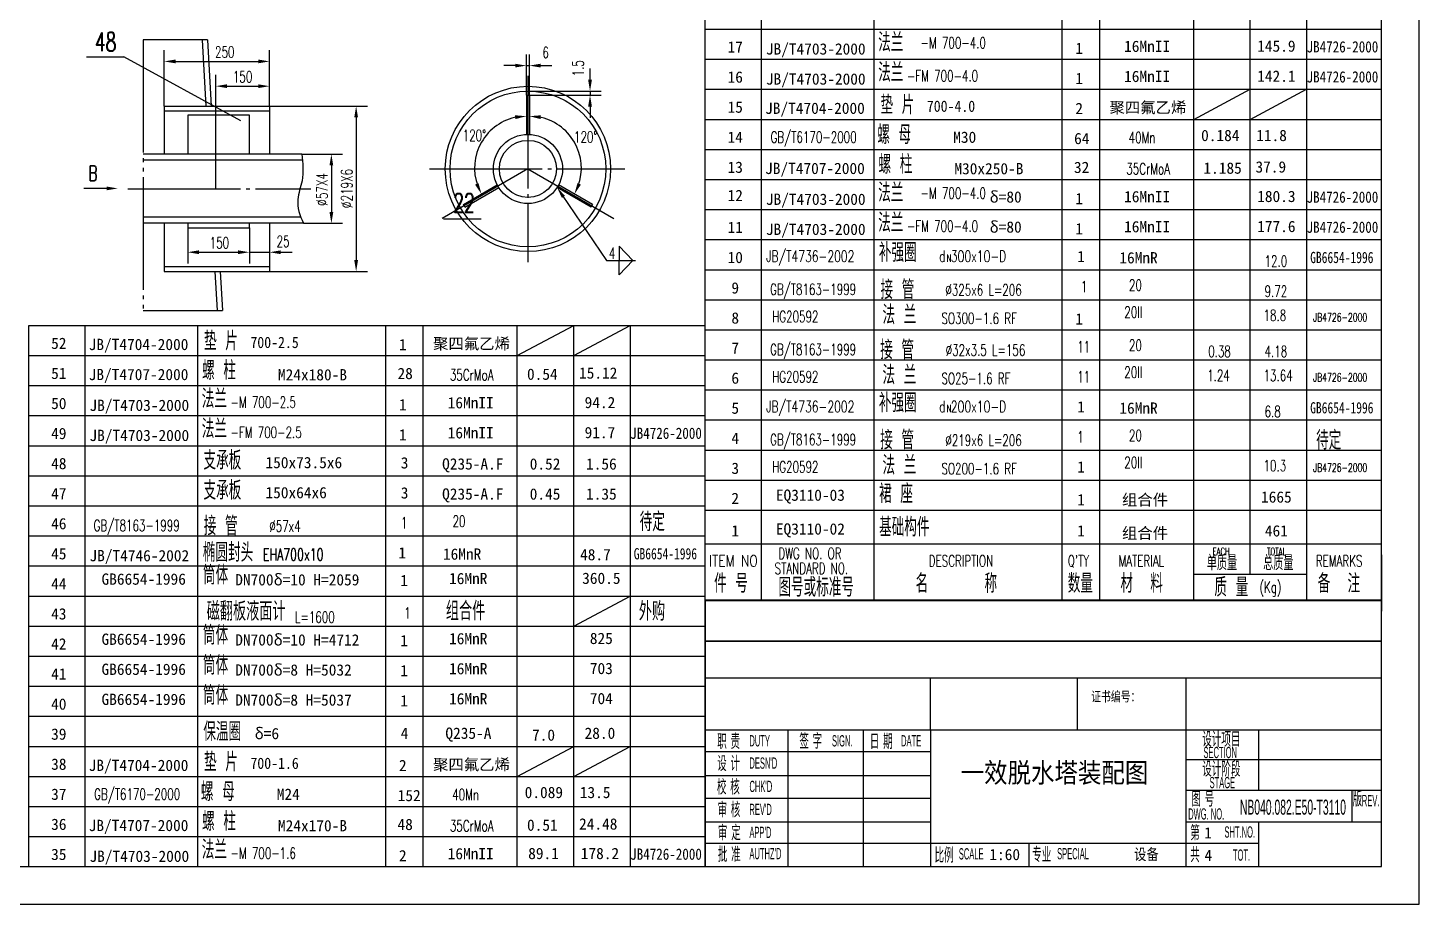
# Model space of a CAD drawing. Header units: inches. Extents: x 12 to 606, y 3 to 844.
# Drawn here: x 236.2 to 606.4, y 3.1 to 236.3 of the extents above; entities that cross this region are included whole.
import ezdxf
from ezdxf.enums import TextEntityAlignment as Align

# ---------------------------------------------------------------- set-up
doc = ezdxf.new("R2010")
doc.units = ezdxf.units.IN
doc.header["$MEASUREMENT"] = 0
for name, pattern in [('CENTER', [34, 30, -1.5, 1, -1.5]), ('DASHED', [5, 4, -1]), ('PHANTOM', [36.5, 30, -1.5, 1, -1.5, 1, -1.5])]:
    doc.linetypes.add(name, pattern=pattern)
for name, color, linetype in [('1', 7, 'Continuous'), ('2', 1, 'CENTER'), ('3', 6, 'Continuous'), ('4', 3, 'DASHED'), ('5', 2, 'PHANTOM'), ('6', 6, 'Continuous')]:
    doc.layers.add(name, color=color, linetype=linetype)
doc.layers.add('设备文字', color=2, linetype='Continuous', lineweight=13)
doc.styles.add('HZ4', font='complex', dxfattribs={"width": 0.67, "height": 4, "bigfont": 'hztxt'})
doc.styles.add('HZ5', font='complex', dxfattribs={"width": 0.67, "height": 5, "bigfont": 'hztxt'})
doc.styles.add('SEDIN', font='sedin1.shx', dxfattribs={"width": 0.67, "bigfont": 'sedin.shx'})
doc.styles.add('ST3', font='SimSun.ttf', dxfattribs={"height": 3})
doc.styles.add('SZ2', font='complex', dxfattribs={"width": 0.67, "height": 2})
doc.styles.add('SZ3', font='complex.shx', dxfattribs={"width": 0.67, "height": 3})
doc.styles.add('SZ5', font='complex', dxfattribs={"width": 0.67, "height": 5})

msp = doc.modelspace()

# ---------------------------------------------------------------- linework, layer by layer
at = {"color": 7}
for p, q in [((438.43, 49.44), (438.43, 13.06)), ((458.43, 49.44), (458.43, 13.06)), ((476.43, 49.44), (476.43, 13.06)), ((563.64, 49.44), (563.64, 33.43)), ((563.64, 24.97), (563.64, 13.06)), ((502.53, 19.27), (502.53, 13.06))]:
    msp.add_line(p, q, dxfattribs=at)
at = {"color": 7, "const_width": 0.5}
msp.add_lwpolyline([(416.43, 83.91), (596.43, 83.91)], dxfattribs=at)
at = {"layer": '1'}
for p, q in [((596.43, 13.06), (596.43, 834.06)), ((282.58, 233.05), (283.55, 215.45)), ((283.98, 233.05), (284.96, 215.45)), ((272.5, 215.45), (300.5, 215.45)), ((272.5, 215.45), (272.5, 202.65)), ((300.5, 215.45), (300.5, 202.65)), ((368.87, 218.31), (368.87, 207.9)), ((368.87, 218.31), (369.67, 218.31)), ((369.67, 218.31), (369.67, 207.9)), ((272.5, 214.17), (300.5, 214.17)), ((295.13, 213.05), (278.74, 213.05)), ((278.74, 213.05), (278.74, 202.65)), ((295.13, 202.65), (295.13, 213.05)), ((309.12, 202.65), (266.88, 202.65)), ((309.12, 201.05), (266.88, 201.05)), ((352.1, 189.25), (361.11, 194.46)), ((352.5, 188.56), (361.51, 193.76)), ((386.05, 188.56), (377.03, 193.76)), ((386.45, 189.25), (377.43, 194.46)), ((352.5, 188.56), (352.1, 189.25)), ((386.45, 189.25), (386.05, 188.56)), ((308.84, 185.85), (266.88, 185.85)), ((309.5, 184.25), (266.88, 184.25)), ((272.5, 184.25), (272.5, 171.45)), ((278.74, 184.25), (278.74, 183.05)), ((278.74, 183.05), (295.13, 183.05)), ((295.13, 183.05), (295.13, 184.25)), ((300.5, 184.25), (300.5, 171.45)), ((272.5, 172.73), (300.5, 172.73)), ((272.5, 171.45), (300.5, 171.45)), ((285.99, 171.45), (286.57, 161.05)), ((287.39, 171.45), (287.97, 161.05)), ((596.43, 83.91), (416.43, 83.91)), ((596.43, 83.91), (416.43, 83.91)), ((37.43, 13.06), (596.43, 13.06))]:
    msp.add_line(p, q, dxfattribs=at)
at = {"layer": '1', "color": 6}
for p, q in [((416.43, 235.91), (596.43, 235.91)), ((416.43, 227.91), (596.43, 227.91)), ((416.43, 219.91), (596.43, 219.91)), ((416.43, 211.91), (596.43, 211.91)), ((416.43, 203.91), (596.43, 203.91)), ((416.43, 195.91), (596.43, 195.91)), ((416.43, 187.91), (596.43, 187.91)), ((416.43, 179.91), (596.43, 179.91)), ((416.43, 171.91), (596.43, 171.91)), ((416.43, 163.91), (596.43, 163.91)), ((236.43, 157.06), (416.43, 157.06)), ((416.43, 155.91), (596.43, 155.91)), ((236.43, 149.06), (416.43, 149.06)), ((416.43, 147.91), (596.43, 147.91)), ((236.43, 141.06), (416.43, 141.06)), ((416.43, 139.91), (596.43, 139.91)), ((236.43, 133.06), (416.43, 133.06)), ((416.43, 131.91), (596.43, 131.91)), ((236.43, 125.06), (416.43, 125.06)), ((416.43, 123.91), (596.43, 123.91)), ((236.43, 117.06), (416.43, 117.06)), ((416.43, 115.91), (596.43, 115.91)), ((236.43, 109.06), (416.43, 109.06)), ((416.43, 107.91), (596.43, 107.91)), ((236.43, 101.06), (416.43, 101.06)), ((236.43, 93.06), (416.43, 93.06)), ((236.43, 85.06), (416.43, 85.06)), ((236.43, 77.06), (416.43, 77.06)), ((236.43, 69.06), (416.43, 69.06)), ((236.43, 61.06), (416.43, 61.06)), ((236.43, 53.06), (416.43, 53.06)), ((236.43, 45.06), (416.43, 45.06)), ((236.43, 37.06), (416.43, 37.06)), ((236.43, 29.06), (416.43, 29.06)), ((236.43, 21.06), (416.43, 21.06))]:
    msp.add_line(p, q, dxfattribs=at)
at = {"layer": '1', "color": 7}
for p, q in [((416.43, 63.26), (596.43, 63.26)), ((544.43, 13.06), (544.43, 63.06)), ((416.43, 49.44), (596.43, 49.44)), ((416.43, 43.65), (476.43, 43.65)), ((544.43, 41.59), (596.43, 41.59)), ((416.43, 37.32), (476.43, 37.32)), ((544.43, 33.43), (596.43, 33.43)), ((416.43, 31.3), (476.43, 31.3)), ((416.43, 25), (476.43, 25)), ((544.43, 24.97), (596.43, 24.97)), ((416.43, 19.27), (563.64, 19.27))]:
    msp.add_line(p, q, dxfattribs=at)
at = {"layer": '1', "color": 7, "const_width": 0.5}
msp.add_lwpolyline([(416.43, 83.91), (416.43, 13.06)], dxfattribs=at)
at = {"layer": '1'}
for radius in [22, 20.72, 9.2, 7.6]:
    msp.add_circle((369.27, 198.71), radius, dxfattribs=at)
at = {"layer": '2'}
for p, q in [((369.27, 223.51), (369.27, 173.91)), ((343.03, 198.71), (395.03, 198.71)), ((369.27, 198.71), (346.41, 185.51)), ((369.27, 198.71), (392.14, 185.51)), ((262.79, 193.45), (311.52, 193.45))]:
    msp.add_line(p, q, dxfattribs=at)
at = {"layer": '2', "color": 7}
for p, q in [((476.43, 49.44), (476.43, 63.06)), ((515.55, 49.44), (515.55, 63.06)), ((588.64, 24.97), (588.64, 33.43))]:
    msp.add_line(p, q, dxfattribs=at)
at = {"layer": '2', "color": 7, "const_width": 0.5}
msp.add_lwpolyline([(416.43, 73.06), (596.43, 73.06)], dxfattribs=at)
at = {"layer": '3'}
for p, q in [((416.43, 83.91), (416.43, 371.91)), ((576.43, 371.91), (576.43, 83.91)), ((272.5, 215.45), (272.5, 230.33)), ((300.5, 223.74), (300.5, 230.33)), ((251.76, 228.54), (261.76, 228.54)), ((292.86, 211.48), (261.76, 228.54)), ((275.5, 227.33), (297.5, 227.33)), ((365.87, 226.21), (362.87, 226.21)), ((368.87, 218.31), (368.87, 229.21)), ((368.87, 226.21), (369.67, 226.21)), ((369.67, 218.31), (369.67, 229.21)), ((372.67, 226.21), (375.67, 226.21)), ((286.18, 193.45), (286.18, 223.74)), ((300.5, 215.45), (300.5, 223.74)), ((385.79, 222.43), (385.79, 225.43)), ((289.18, 220.74), (297.5, 220.74)), ((369.27, 219.43), (388.79, 219.43)), ((385.79, 219.43), (385.79, 218.31)), ((546.43, 211.91), (561.44, 219.91)), ((561.44, 211.91), (576.43, 219.91)), ((300.5, 215.45), (326.55, 215.45)), ((369.67, 218.31), (388.79, 218.31)), ((385.79, 215.31), (385.79, 212.31)), ((323.55, 212.45), (323.55, 174.45)), ((309.12, 202.65), (319.96, 202.65)), ((316.96, 199.65), (316.96, 187.25)), ((257.13, 193.53), (251.12, 193.53)), ((378.38, 191.77), (390.14, 174.33)), ((356.8, 185.37), (346.8, 185.37)), ((278.74, 183.05), (278.74, 173.55)), ((295.13, 183.05), (295.13, 173.55)), ((300.5, 184.25), (300.5, 173.55)), ((309.5, 184.25), (319.96, 184.25)), ((393.58, 178.14), (393.58, 174.33)), ((393.58, 178.14), (397.14, 174.33)), ((281.74, 176.55), (292.13, 176.55)), ((295.13, 176.55), (300.5, 176.55)), ((303.5, 176.55), (306.5, 176.55)), ((390.14, 174.33), (397.88, 174.33)), ((393.58, 170.52), (393.58, 174.33)), ((393.58, 170.52), (397.14, 174.33)), ((300.5, 171.45), (326.55, 171.45)), ((236.43, 13.06), (236.43, 157.06)), ((366.43, 149.06), (381.44, 157.06)), ((381.44, 149.06), (396.43, 157.06)), ((396.43, 157.06), (396.43, 13.06)), ((596.43, 96.06), (596.43, 81.06)), ((546.43, 90.91), (576.43, 90.91)), ((381.44, 77.06), (396.43, 85.06)), ((366.43, 37.06), (381.44, 45.06)), ((381.44, 37.06), (396.43, 45.06))]:
    msp.add_line(p, q, dxfattribs=at)
at = {"layer": '3', "color": 6}
for p, q in [((431.43, 83.91), (431.43, 371.91)), ((461.43, 83.91), (461.43, 371.91)), ((511.43, 83.91), (511.43, 371.91)), ((521.43, 83.91), (521.43, 371.91)), ((546.43, 83.91), (546.43, 371.91)), ((561.44, 90.91), (561.44, 371.91)), ((251.43, 13.06), (251.43, 157.06)), ((281.43, 13.06), (281.43, 157.06)), ((331.43, 13.06), (331.43, 157.06)), ((341.43, 13.06), (341.43, 157.06)), ((366.43, 13.06), (366.43, 157.06)), ((381.44, 13.06), (381.44, 157.06)), ((416.43, 98.91), (596.43, 98.91))]:
    msp.add_line(p, q, dxfattribs=at)
at = {"layer": '3'}
msp.add_lwpolyline([(12.43, 3.06), (606.43, 3.06), (606.43, 844.06), (12.43, 844.06)], close=True, dxfattribs=at)
for centre, start, end in [((368.87, 198.94), 99.9669, 200.0331), ((369.67, 198.94), 339.9669, 80.0331)]:
    msp.add_arc(centre, 13.81, start, end, dxfattribs=at)
msp.add_open_spline([(309.12, 202.65), (309.35, 200.27), (309.76, 196.19), (307.3, 190.1), (308.55, 186.36), (309.5, 184.25)], degree=3, knots=[0, 0, 0, 0, 7.074581, 12.164307, 18.790147, 18.790147, 18.790147, 18.790147], dxfattribs=at)
for points in [[(275.5, 227.83), (275.5, 226.83), (272.5, 227.33)], [(297.5, 227.83), (297.5, 226.83), (300.5, 227.33)], [(365.87, 226.71), (365.87, 225.71), (368.87, 226.21)], [(372.67, 226.71), (372.67, 225.71), (369.67, 226.21)], [(385.29, 222.43), (386.29, 222.43), (385.79, 219.43)], [(289.18, 221.24), (289.18, 220.24), (286.18, 220.74)], [(297.5, 221.24), (297.5, 220.24), (300.5, 220.74)], [(323.05, 212.45), (324.05, 212.45), (323.55, 215.45)], [(385.29, 215.31), (386.29, 215.31), (385.79, 218.31)], [(365.84, 212.99), (365.93, 211.99), (368.87, 212.75)], [(372.71, 212.99), (372.62, 211.99), (369.67, 212.75)], [(316.46, 199.65), (317.46, 199.65), (316.96, 202.65)], [(257.13, 194.03), (257.13, 193.03), (260.13, 193.53)], [(356.1, 194.96), (355.19, 194.54), (356.91, 192.03)], [(378.3, 191), (379.13, 191.56), (377.03, 193.76)], [(382.45, 194.96), (383.36, 194.54), (381.64, 192.03)], [(316.46, 187.25), (317.46, 187.25), (316.96, 184.25)], [(281.74, 177.05), (281.74, 176.05), (278.74, 176.55)], [(292.13, 177.05), (292.13, 176.05), (295.13, 176.55)], [(303.5, 177.05), (303.5, 176.05), (300.5, 176.55)], [(323.05, 174.45), (324.05, 174.45), (323.55, 171.45)]]:
    msp.add_solid(points, dxfattribs=at)
at = {"layer": '5'}
for p, q in [((266.88, 233.05), (266.88, 161.05)), ((283.98, 233.05), (266.88, 233.05)), ((266.88, 161.05), (287.97, 161.05))]:
    msp.add_line(p, q, dxfattribs=at)

# ---------------------------------------------------------------- texts
at = {"layer": '1', "color": 7, "style": 'SEDIN', "width": 0.67}
for s, p in [('职 责', (422.67, 46.54)), ('签 字', (444.52, 46.64)), ('日 期', (463.28, 46.51)), ('设计项目', (553.79, 47.1)), ('设 计', (422.65, 40.66)), ('设计阶段', (553.79, 39.21)), ('校 核', (422.6, 34.44)), ('审 核', (422.75, 28.4)), ('审 定', (422.86, 22.25)), ('批 准', (422.83, 16.48)), ('专业', (506, 16.43)), ('比例', (480.01, 16.27))]:
    msp.add_text(s, height=4, dxfattribs=at).set_placement(p, align=Align.MIDDLE)
at = {"layer": '1', "color": 7, "style": 'SEDIN', "width": 0.5}
for s, p in [('DUTY', (428.21, 45.04)), ('SIGN.', (450.17, 45.04)), ('DATE', (468.57, 45.04)), ("DESN'D", (428.21, 39.11)), ("CHK'D", (428.21, 32.9)), ('STAGE', (550.66, 33.92)), ("REV'D", (428.21, 26.78)), ('REV.', (591.17, 29.13)), ("APP'D", (428.21, 20.67)), ('SHT.NO.', (554.62, 20.77)), ("AUTHZ'D", (428.21, 15.03)), ('SCALE', (483.93, 14.96)), ('SPECIAL', (510.09, 15)), ('TOT.', (556.88, 14.63))]:
    msp.add_text(s, height=3, dxfattribs=at).set_placement(p)
at = {"layer": '2', "color": 7, "style": 'SEDIN'}
for s, height, width, p in [('证书编号：', 3, 0.67, (519.16, 56.72)), ('SECTION', 3, 0.5, (549.03, 41.93)), ('版', 4, 0.67, (588.72, 29.03)), ('图 号', 4, 0.67, (545.81, 29.03)), ('DWG. NO.', 3, 0.5, (544.97, 25.57)), ('第', 4, 0.67, (545.5, 20.01)), ('共', 4, 0.67, (545.5, 14.2))]:
    msp.add_text(s, height=height, dxfattribs=dict(at, width=width)).set_placement(p)
at = {"layer": '3'}
for s, height, style, width, p in [('48', 5, 'SZ5', 0.67, (254, 230.04)), ('法兰', 5, 'HZ5', 0.67, (462.47, 229.91)), ('6', 3, 'SZ3', 0.67, (373.12, 228.21)), ('法兰', 5, 'HZ5', 0.67, (462.47, 221.91)), ('垫 片', 5, 'HZ5', 0.67, (463.09, 213.27)), ('700-4.0', 3, 'ST3', 0.9, (475.42, 213.91)), ('GB/T6170-2000', 3, 'SZ3', 0.67, (433.82, 205.68)), ('螺 母', 5, 'HZ5', 0.67, (462.24, 205.34)), ('40Mn', 3, 'SZ3', 0.67, (529.12, 205.57)), ('螺 柱', 5, 'HZ5', 0.67, (462.56, 197.45)), ('35CrMoA', 3, 'SZ3', 0.67, (528.5, 197.26)), ('法兰', 5, 'HZ5', 0.67, (462.47, 189.91)), ('22', 5, 'SZ5', 0.67, (349.38, 187.21)), ('法兰', 5, 'HZ5', 0.67, (462.47, 181.91)), ('150', 3, 'SZ3', 0.67, (284.59, 177.55)), ('25', 3, 'SZ3', 0.67, (302.38, 177.94)), ('N', 2, 'SZ2', 0.67, (480.65, 173.98)), ('12.0', 3, 'SZ3', 0.67, (565.29, 172.66)), ('GB6654-1996', 3, 'ST3', 0.75, (577.43, 173.66)), ('GB/T8163-1999', 3, 'SZ3', 0.67, (433.7, 165.18)), ('接 管', 5, 'HZ5', 0.67, (463.09, 164.08)), ('%%C325x6 L=206', 3, 'SZ3', 0.67, (480.34, 165.01)), ('1', 3, 'SZ3', 0.67, (516.38, 165.89)), ('20', 3, 'SZ3', 0.67, (529.21, 166.3)), ('9.72', 3, 'SZ3', 0.67, (565.29, 164.66)), ('HG20592', 3, 'SZ3', 0.67, (434.26, 157.92)), ('法 兰', 5, 'HZ5', 0.67, (463.61, 157.39)), ('SO300-1.6 RF ', 3, 'SZ3', 0.67, (479.31, 157.46)), ('20II', 3, 'SZ3', 0.67, (527.97, 159.1)), ('18.8', 3, 'SZ3', 0.67, (565.02, 158.26)), ('JB4726-2000', 2.25, 'SZ3', 0.67, (578.22, 158.11)), ('垫 片', 5, 'HZ5', 0.67, (283.09, 150.42)), ('700-2.5', 3, 'ST3', 0.9, (295.42, 151.06)), ('GB/T8163-1999', 3, 'SZ3', 0.67, (433.7, 149.18)), ('接 管', 5, 'HZ5', 0.67, (463.01, 148.08)), ('%%C32x3.5 L=156', 3, 'SZ3', 0.67, (480.43, 149)), ('20', 3, 'SZ3', 0.67, (529.21, 150.3)), ('螺 柱', 5, 'HZ5', 0.67, (282.56, 142.6)), ('0.38', 3, 'SZ3', 0.67, (550.28, 148.66)), ('4.18', 3, 'SZ3', 0.67, (565.29, 148.66)), ('35CrMoA', 3, 'SZ3', 0.67, (348.5, 142.41)), ('HG20592', 3, 'SZ3', 0.67, (434.26, 141.92)), ('法 兰', 5, 'HZ5', 0.67, (463.61, 141.39)), ('SO25-1.6 RF ', 3, 'SZ3', 0.67, (479.31, 141.46)), ('20II', 3, 'SZ3', 0.67, (527.97, 143.1)), ('1.24', 3, 'SZ3', 0.67, (550.01, 142.26)), ('13.64', 3, 'SZ3', 0.67, (565.02, 142.26)), ('JB4726-2000', 2.25, 'SZ3', 0.67, (578.22, 142.11)), ('法兰', 5, 'HZ5', 0.67, (282.47, 135.06)), ('N', 2, 'SZ2', 0.67, (480.65, 133.98)), ('6.8', 3, 'SZ3', 0.67, (565.29, 132.66)), ('GB6654-1996', 3, 'ST3', 0.75, (577.43, 133.66)), ('法兰', 5, 'HZ5', 0.67, (282.47, 127.06)), ('接 管', 5, 'HZ5', 0.67, (463.01, 124.08)), ('GB/T8163-1999', 3, 'SZ3', 0.67, (433.7, 125.18)), ('%%C219x6 L=206', 3, 'SZ3', 0.67, (480.34, 125.01)), ('20', 3, 'SZ3', 0.67, (529.21, 126.3)), ('支承板', 5, 'HZ5', 0.67, (282.93, 118.69)), ('法 兰', 5, 'HZ5', 0.67, (463.61, 117.39)), ('HG20592', 3, 'SZ3', 0.67, (434.26, 117.92)), ('SO200-1.6 RF ', 3, 'SZ3', 0.67, (479.31, 117.46)), ('20II', 3, 'SZ3', 0.67, (527.97, 119.1)), ('10.3', 3, 'SZ3', 0.67, (565.02, 118.26)), ('JB4726-2000', 2.25, 'SZ3', 0.67, (578.22, 118.11)), ('支承板', 5, 'HZ5', 0.67, (282.93, 110.69)), ('裙 座', 5, 'HZ5', 0.67, (462.72, 109.79)), ('GB/T8163-1999', 3, 'SZ3', 0.67, (253.7, 102.34)), ('接 管', 5, 'HZ5', 0.67, (283.01, 101.23)), ('%%C57x4', 3, 'SZ3', 0.67, (300.43, 102.16)), ('20', 3, 'SZ3', 0.67, (349.21, 103.46)), ('基础构件', 5, 'HZ5', 0.67, (462.72, 100.91)), ('椭圆封头 ', 5, 'HZ5', 0.67, (282.76, 94.17)), (' EHA700x10', 3.188, 'HZ5', 0.67, (297.29, 94.52)), ('GB6654-1996', 3, 'ST3', 0.75, (397.43, 94.82)), ('DWG NO. OR', 3, 'SZ3', 0.67, (435.93, 94.91)), ('单质量', 4, 'HZ5', 0.67, (549.93, 91.91)), ('EACH', 2, 'SZ2', 0.67, (551.43, 95.91)), ('总质量', 4, 'HZ5', 0.67, (564.93, 91.91)), ('TOTAL', 2, 'SZ2', 0.67, (565.93, 95.91)), ('筒体', 5, 'HZ5', 0.67, (282.8, 88.14)), ('STANDARD NO.', 3, 'SZ3', 0.67, (434.93, 90.91)), ('DESCRIPTION', 3, 'SZ3', 0.67, (475.93, 92.91)), ("Q'TY", 3, 'SZ3', 0.67, (512.93, 92.91)), ('MATERIAL', 3, 'SZ3', 0.67, (526.43, 92.91)), ('REMARKS', 3, 'SZ3', 0.67, (578.93, 92.91)), ('图号或标准号', 5, 'HZ5', 0.67, (435.93, 84.91)), ('名      称', 5, 'HZ5', 0.67, (472.43, 85.91)), ('数量', 5, 'HZ5', 0.67, (512.93, 85.91)), ('材  料', 5, 'HZ5', 0.67, (526.93, 85.91)), ('质 量', 5, 'HZ5', 0.67, (551.93, 84.91)), ('(Kg)', 3, 'SZ3', 0.67, (563.93, 85.91)), ('备  注', 5, 'HZ5', 0.67, (579.43, 85.91)), ('磁翻板液面计', 5, 'HZ5', 0.7, (283.78, 78.5)), ('1', 3, 'SZ3', 0.67, (336.38, 79.04)), ('外购', 5, 'HZ5', 0.7, (398.78, 78.5)), ('L=1600', 3, 'SZ3', 0.67, (307.26, 77.95)), ('筒体', 5, 'HZ5', 0.67, (282.8, 72.14)), ('筒体', 5, 'HZ5', 0.67, (282.8, 64.14)), ('筒体', 5, 'HZ5', 0.67, (282.8, 56.14)), ('保温圈  ', 5, 'HZ5', 0.67, (282.89, 46.48)), ('垫 片', 5, 'HZ5', 0.67, (283.09, 38.42)), ('700-1.6', 3, 'ST3', 0.9, (295.42, 39.06)), ('GB/T6170-2000', 3, 'SZ3', 0.67, (253.82, 30.84)), ('螺 母', 5, 'HZ5', 0.67, (282.24, 30.49)), ('40Mn', 3, 'SZ3', 0.67, (349.12, 30.72)), ('螺 柱', 5, 'HZ5', 0.67, (282.56, 22.6)), ('35CrMoA', 3, 'SZ3', 0.67, (348.5, 22.41)), ('法兰', 5, 'HZ5', 0.67, (282.47, 15.06))]:
    msp.add_text(s, height=height, dxfattribs=dict(at, style=style, width=width)).set_placement(p)
at = {"layer": '3', "style": 'ST3'}
for s, p in [('17', (424.43, 229.67)), ('16', (424.43, 221.67)), ('15', (424.43, 213.67)), ('14', (424.43, 205.67)), ('13', (424.43, 197.67)), ('12', (424.43, 190.16)), ('11', (424.43, 181.67)), ('10', (424.43, 173.67)), ('9', (424.43, 165.56)), ('8', (424.43, 157.56)), ('52', (244.43, 150.82)), ('7', (424.43, 149.56)), ('51', (244.43, 142.82)), ('6', (424.43, 141.56)), ('50', (244.43, 134.82)), ('5', (424.43, 133.56)), ('49', (244.43, 126.82)), ('4', (424.43, 125.56)), ('48', (244.43, 118.82)), ('3', (424.43, 117.56)), ('47', (244.43, 110.82)), ('2', (424.43, 109.56)), ('EQ3110-03', (444.43, 110.41)), ('46', (244.43, 102.82)), ('1', (424.43, 100.91)), ('EQ3110-02', (444.43, 101.41)), ('45', (244.43, 94.82)), ('44', (244.43, 86.82)), ('43', (244.43, 78.82)), ('42', (244.43, 70.82)), ('41', (244.43, 62.82)), ('40', (244.43, 54.82)), ('39', (244.43, 46.82)), ('4', (336.43, 47.06)), ('38', (244.43, 38.82)), ('37', (244.43, 30.82)), ('36', (244.43, 22.82)), ('1', (550.24, 20.55)), ('35', (244.43, 14.82)), ('1:60', (496.14, 14.78)), ('4', (550.33, 14.58))]:
    msp.add_text(s, height=3, dxfattribs=at).set_placement(p, align=Align.CENTER)
at = {"layer": '3', "color": 6, "style": 'ST3'}
for s, p in [('JB/T4703-2000', (432.59, 229.15)), ('16MnII', (527.91, 229.85)), ('JB/T4703-2000', (432.59, 221.15)), ('16MnII', (527.91, 221.85)), ('M30', (482.44, 205.66)), ('M30x250-B', (482.75, 197.29)), ('16MnII', (527.91, 189.85)), ('JB/T4703-2000', (432.59, 189.15)), ('JB/T4703-2000', (432.59, 181.15)), ('16MnII', (527.91, 181.85)), ('16MnR', (526.65, 173.58)), ('M24x180-B', (302.75, 142.45)), ('JB/T4703-2000', (252.59, 134.31)), ('16MnII', (347.91, 135)), ('16MnR', (526.65, 133.58)), ('16MnII', (347.91, 127)), ('JB/T4703-2000', (252.59, 126.31)), ('JB/T4746-2002', (252.59, 94.31)), ('16MnR', (346.65, 94.73)), ('48.7', (383.14, 94.58)), ('GB6654-1996', (255.8, 88.07)), ('DN700δ=10 H=2059', (291.38, 87.89)), ('16MnR', (348.28, 88.23)), ('GB6654-1996', (255.8, 72.07)), ('DN700δ=10 H=4712', (291.38, 71.89)), ('16MnR', (348.28, 72.23)), ('GB6654-1996', (255.8, 64.07)), ('DN700δ=8 H=5032', (291.38, 63.89)), ('16MnR', (348.28, 64.23)), ('GB6654-1996', (255.8, 56.07)), ('DN700δ=8 H=5037', (291.38, 55.89)), ('16MnR', (348.28, 56.23)), ('M24', (302.44, 30.82)), ('M24x170-B', (302.75, 22.45)), ('JB/T4703-2000', (252.59, 14.31)), ('16MnII', (347.91, 15))]:
    msp.add_text(s, height=3, dxfattribs=at).set_placement(p)
at = {"layer": '3', "style": 'ST3'}
for s, p in [('1', (514.94, 229.31)), ('1', (514.94, 221.31)), ('JB/T4704-2000', (432.38, 213.36)), ('2', (514.94, 213.31)), ('聚四氟乙烯', (524.01, 213.57)), ('64', (514.61, 205.32)), ('JB/T4707-2000', (432.38, 197.36)), ('32', (514.56, 197.64)), ('      δ=80', (479.87, 189.76)), ('1', (514.94, 189.31)), ('      δ=80', (479.87, 181.76)), ('1', (514.94, 181.31)), ('1', (515.43, 173.91)), ('1', (514.94, 157.31)), ('JB/T4704-2000', (252.38, 150.51)), ('1', (334.94, 150.47)), ('聚四氟乙烯', (344.01, 150.72)), ('JB/T4707-2000', (252.38, 142.51)), ('28', (334.56, 142.79)), ('1', (334.94, 134.47)), ('1', (515.43, 133.91)), ('1', (334.94, 126.47)), ('150x73.5x6', (299.43, 119.08)), ('3', (335.43, 119.01)), ('Q235-A.F', (346.43, 118.72)), ('0.52', (369.74, 118.71)), ('1.56', (384.73, 118.71)), ('1', (515.43, 117.91)), ('150x64x6', (299.43, 111.08)), ('3', (335.43, 111.01)), ('Q235-A.F', (346.43, 110.72)), ('0.45', (369.74, 110.71)), ('1.35', (384.73, 110.71)), ('1', (515.43, 109.19)), ('组合件', (527.35, 109.18)), ('1', (515.43, 100.91)), ('组合件', (527.35, 100.3)), ('1', (334.81, 95.06)), ('1', (335.31, 87.7)), ('1', (335.31, 71.7)), ('1', (335.31, 63.7)), ('1', (335.31, 55.7)), ('JB/T4704-2000', (252.38, 38.51)), ('2', (334.94, 38.47)), ('聚四氟乙烯', (344.01, 38.72)), ('152', (334.61, 30.48)), ('JB/T4707-2000', (252.38, 22.51)), ('48', (334.56, 22.79)), ('2', (334.94, 14.47))]:
    msp.add_text(s, height=3, dxfattribs=at).set_placement(p)
at = {"layer": '3', "color": 6}
for s, height, style, width, p in [('JB4726-2000', 3, 'ST3', 0.85, (576.47, 229.72)), ('JB4726-2000', 3, 'ST3', 0.85, (576.47, 221.72)), ('JB4726-2000', 3, 'ST3', 0.85, (576.47, 189.72)), ('JB4726-2000', 3, 'ST3', 0.85, (576.47, 181.72)), ('JB4726-2000', 3, 'ST3', 0.85, (396.47, 126.88)), ('件 号', 5, 'HZ5', 0.67, (418.82, 85.94)), ('JB4726-2000', 3, 'ST3', 0.85, (396.47, 14.88))]:
    msp.add_text(s, height=height, dxfattribs=dict(at, style=style, width=width)).set_placement(p)
at = {"layer": '3', "style": 'SZ3', "width": 0.67}
for s, p in [('1.5', (384.13, 223.34)), ('57X4', (315.96, 190.72)), ('219X6', (322.55, 190.1)), ('∅', (315.96, 188.9)), ('∅', (322.55, 188.28))]:
    msp.add_text(s, height=3, rotation=90, dxfattribs=at).set_placement(p)
for p in [(355.02, 207.65), (384.64, 207.22)]:
    msp.add_text('120%%D', height=3, dxfattribs=at).set_placement(p, align=Align.MIDDLE_CENTER)
at = {"layer": '3', "style": 'HZ4', "width": 0.67}
msp.add_text('B', height=4, dxfattribs=at).set_placement((254.76, 197.58), align=Align.MIDDLE_RIGHT)
at = {"layer": '3', "style": 'SZ3', "width": 0.67}
msp.add_text('4', height=3, dxfattribs=at).set_placement((391.65, 176.29), align=Align.MIDDLE)
at = {"layer": '3', "style": 'SZ3', "width": 0.669118}
msp.add_text('ITEM NO', height=3, dxfattribs=at).set_placement((417.43, 92.91), (430.43, 92.91), align=Align.FIT)
at = {"layer": '3', "style": 'ST3', "width": 0.8}
msp.add_text('设备', height=3, dxfattribs=at).set_placement((533.85, 14.84), align=Align.CENTER)
at = {"layer": '3', "attachment_point": 5}
for s, insert, char_height, style in [('\\A1;250', (288.59, 229.83), 3, 'SZ3'), ('\\A1;150', (293.34, 223.24), 3, 'SZ3'), ('待定', (582.36, 126.51), 5, 'HZ5'), ('待定', (402.36, 104.82), 5, 'HZ5')]:
    msp.add_mtext(s, dxfattribs=dict(at, insert=insert, char_height=char_height, style=style))
at = {"layer": '4', "style": 'ST3'}
msp.add_text('704', height=3, dxfattribs=at).set_placement((388.8, 56.29), align=Align.CENTER)
at = {"layer": '6', "color": 6}
for s, height, style, width, p in [('-M 700-4.0', 3, 'SZ3', 0.67, (473.74, 230.77)), ('-FM 700-4.0', 3, 'SZ3', 0.67, (470.12, 221.98)), ('-M 700-4.0', 3, 'SZ3', 0.67, (473.74, 190.77)), ('-FM 700-4.0', 3, 'SZ3', 0.67, (470.12, 181.98)), ('补强圈', 5, 'HZ5', 0.67, (462.65, 173.98)), ('JB/T4736-2002', 3, 'SZ3', 0.7, (432.65, 173.98)), ('d 300x10-D', 3, 'SZ3', 0.7, (478.65, 173.98)), ('11', 3, 'SZ3', 0.67, (515.43, 149.91)), ('11', 3, 'SZ3', 0.67, (515.43, 141.91)), ('-M 700-2.5', 3, 'SZ3', 0.67, (290.12, 135.13)), ('JB/T4736-2002', 3, 'SZ3', 0.7, (432.65, 133.98)), ('补强圈', 5, 'HZ5', 0.67, (462.65, 133.98)), ('d 200x10-D', 3, 'SZ3', 0.7, (478.65, 133.98)), ('-FM 700-2.5', 3, 'SZ3', 0.67, (290.12, 127.13)), ('1', 3, 'SZ3', 0.67, (515.43, 125.91)), ('1', 3, 'SZ3', 0.67, (335.43, 103.06)), ('组合件', 5, 'HZ5', 0.7, (347.43, 78.58)), ('-M 700-1.6', 3, 'SZ3', 0.67, (290.12, 15.13))]:
    msp.add_text(s, height=height, dxfattribs=dict(at, style=style, width=width)).set_placement(p)
at = {"layer": '6', "style": 'ST3'}
for s, p in [('145.9', (568.43, 229.91)), ('142.1', (568.43, 221.91)), ('180.3', (568.43, 189.91)), ('177.6', (568.43, 181.91)), ('94.2', (388.43, 135.06)), ('91.7', (388.43, 127.06)), ('1665', (568.43, 109.91)), ('461', (568.43, 100.91)), ('360.5', (388.8, 88.29)), ('825', (388.8, 72.29)), ('703', (388.8, 64.29)), ('Q235-A', (353.43, 47.06)), ('7.0', (373.42, 46.56)), ('28.0', (388.43, 47.06)), ('89.1', (373.42, 15.06)), ('178.2', (388.43, 15.06))]:
    msp.add_text(s, height=3, dxfattribs=at).set_placement(p, align=Align.CENTER)
for s, p in [('0.184', (548.4, 206.13)), ('11.8', (563.07, 206.13)), ('1.185', (549.02, 197.44)), ('37.9', (562.87, 197.75)), ('0.54', (369.02, 142.6)), ('15.12', (382.87, 142.91)), ('  δ=6', (292.46, 46.97)), ('0.089', (368.4, 31.29)), ('13.5', (383.07, 31.29)), ('0.51', (369.02, 22.6)), ('24.48', (382.87, 22.91))]:
    msp.add_text(s, height=3, dxfattribs=at).set_placement(p)
at = {"layer": '设备文字', "color": 0, "style": 'SEDIN'}
for s, height, width, p, p2 in [('一效脱水塔装配图', 6, 1.462257, (484.42, 34.84), (534.35, 34.84)), ('NB040.082.E50-T3110', 4, 0.410556, (558.72, 26.88), (586.95, 26.88))]:
    msp.add_text(s, height=height, dxfattribs=dict(at, width=width)).set_placement(p, p2, align=Align.FIT)

doc.saveas('drawing.dxf')
